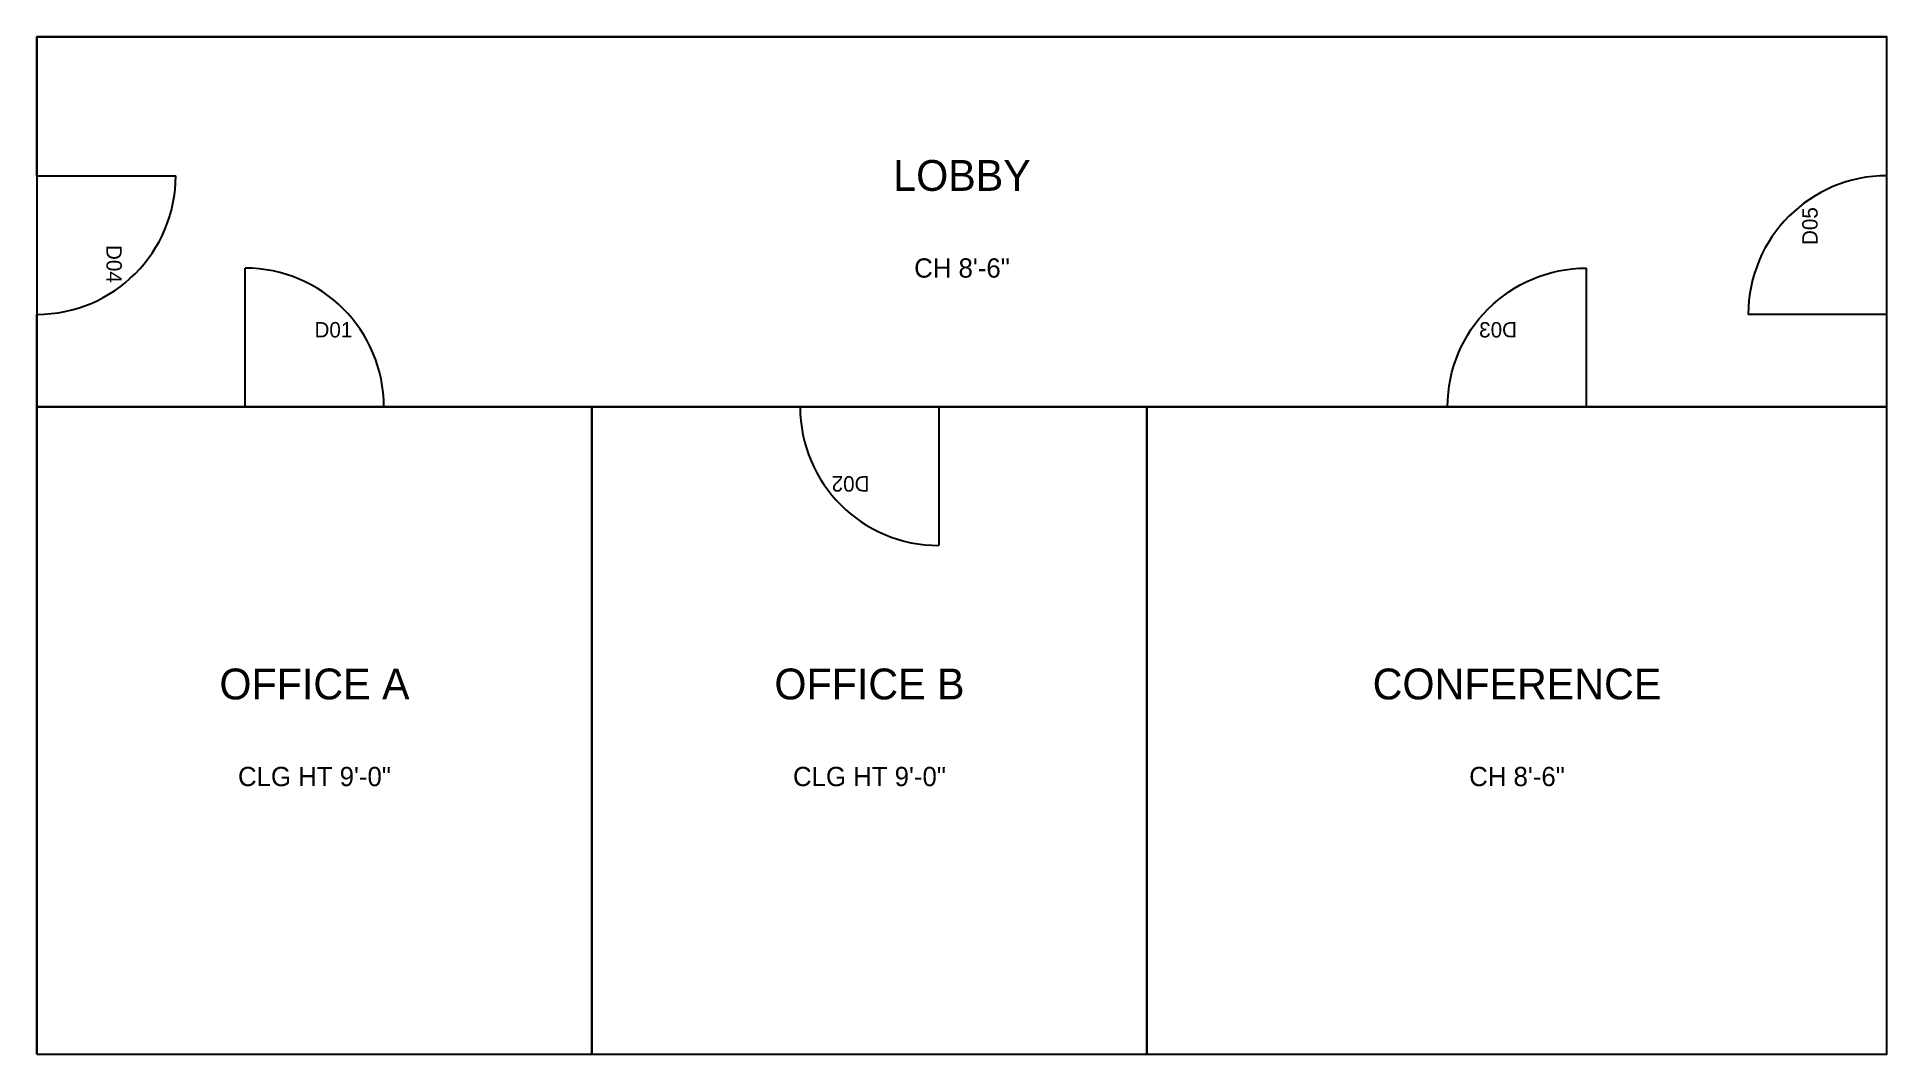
# Model space of a CAD drawing. Header units: inches. Extents: x 0 to 480, y 0 to 264.
import ezdxf

# ---------------------------------------------------------------- set-up
doc = ezdxf.new("R2010")
doc.units = ezdxf.units.IN
doc.header["$MEASUREMENT"] = 0
for name, color, linetype in [('A-ANNO-TEXT', 3, 'Continuous'), ('A-AREA', 4, 'Continuous'), ('A-DOOR', 2, 'Continuous'), ('A-WALL', 1, 'Continuous')]:
    doc.layers.add(name, color=color, linetype=linetype)

# ---------------------------------------------------------------- blocks, each defined once
blk = doc.blocks.new('DOOR-36')
blk.add_line((0, 0), (0, 36))
blk.add_arc((0, 0), 36, 0, 90)
blk.add_attdef('TAG', (18, 18), '', height=4)

msp = doc.modelspace()

# ---------------------------------------------------------------- linework, layer by layer
at = {"layer": 'A-AREA'}
for points in [[(0, 168), (480, 168), (480, 264), (0, 264)], [(0, 0), (144, 0), (144, 168), (0, 168)], [(144, 0), (288, 0), (288, 168), (144, 168)], [(288, 0), (480, 0), (480, 168), (288, 168)]]:
    msp.add_lwpolyline(points, close=True, dxfattribs=at)
at = {"layer": 'A-WALL'}
for p, q in [((0, 264), (480, 264)), ((0, 228), (0, 264)), ((480, 228), (480, 264)), ((0, 0), (0, 192)), ((480, 0), (480, 192)), ((0, 168), (54, 168)), ((90, 168), (198, 168)), ((144, 0), (144, 168)), ((234, 168), (366, 168)), ((288, 0), (288, 168)), ((402, 168), (480, 168)), ((0, 0), (480, 0))]:
    msp.add_line(p, q, dxfattribs=at)

# ---------------------------------------------------------------- block references
at = {"layer": 'A-DOOR'}
for p, rotation, values in [((0, 228), 270, {'TAG': 'D04'}), ((480, 192), 90, {'TAG': 'D05'}), ((234, 168), 180, {'TAG': 'D02'})]:
    msp.add_blockref('DOOR-36', p, dxfattribs=dict(at, rotation=rotation)).add_auto_attribs(values)
msp.add_blockref('DOOR-36', (54, 168), dxfattribs=at).add_auto_attribs({'TAG': 'D01'})
ref = msp.add_blockref('DOOR-36', (402, 168), dxfattribs=dict(at, xscale=-1))
ref.add_attrib('TAG', 'D03', (-384, 186), dxfattribs={"layer": '0', "extrusion": (0, 0, -1), "height": 4})

# ---------------------------------------------------------------- texts
at = {"layer": 'A-ANNO-TEXT', "attachment_point": 5}
for s, insert, char_height in [('LOBBY', (240, 228), 8), ('CH 8\'-6"', (240, 204), 5), ('OFFICE A', (72, 96), 8), ('OFFICE B', (216, 96), 8), ('CONFERENCE', (384, 96), 8), ('CLG HT 9\'-0"', (72, 72), 5), ('CLG HT 9\'-0"', (216, 72), 5), ('CH 8\'-6"', (384, 72), 5)]:
    msp.add_mtext(s, dxfattribs=dict(at, insert=insert, char_height=char_height))

doc.saveas('drawing.dxf')
